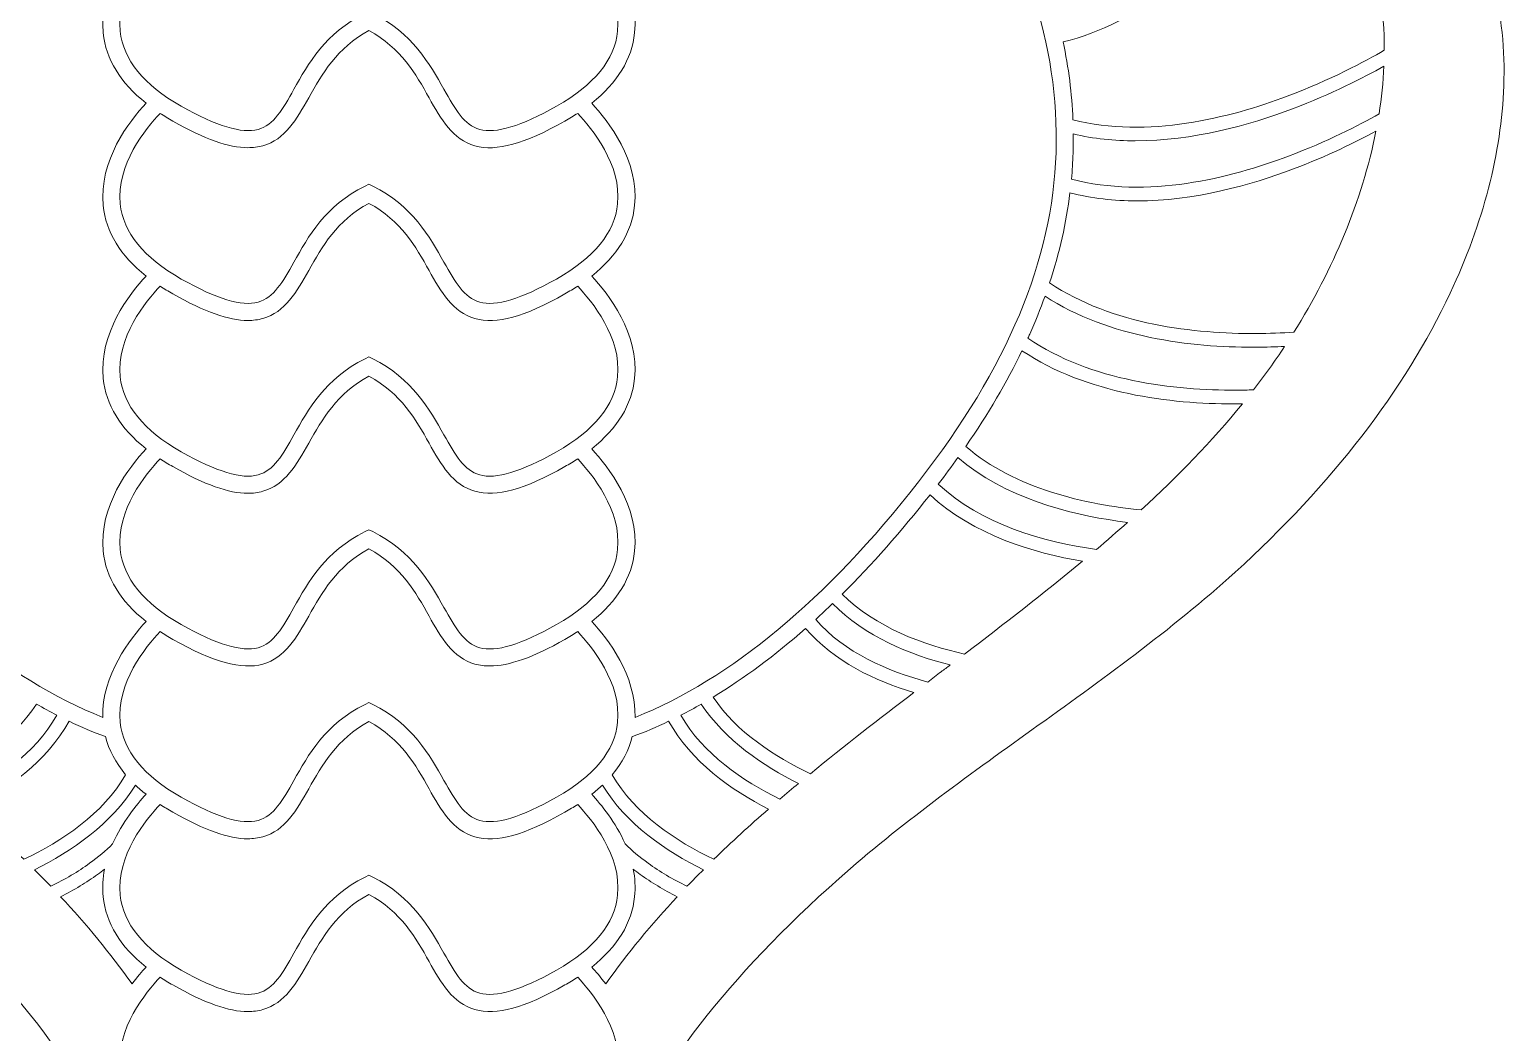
# Model space of a CAD drawing. Extents: x 705 to 2296, y -2914 to -85.
# Drawn here: x 1263 to 2296, y -1448 to -747 of the extents above; entities that cross this region are included whole.
import ezdxf

# ---------------------------------------------------------------- set-up
doc = ezdxf.new("R2010")
doc.units = 0
doc.header["$MEASUREMENT"] = 0
doc.layers.add('Layer 1', color=7, linetype='Continuous')

# ---------------------------------------------------------------- blocks, each defined once
blk = doc.blocks.new('block 2')
at = {"layer": 'Layer 1', "lineweight": 0}
for points, knots in [([(2257.7, -639.8), (2234.9, -597.8), (2201.2, -557.8), (2160.3, -523.9), (2075.6, -453.9), (1964.9, -394.1), (1840.3, -350.9), (1840.3, -350.9), (1840.3, -350.9), (1840.3, -350.9), (1839.9, -349), (1839.3, -346.9), (1838.6, -344.9), (1837.1, -340.3), (1834.4, -333.8), (1829, -329.2), (1828.3, -328.7), (1827.5, -328.1), (1826.8, -327.7), (1826.8, -327.7), (1826.8, -327.7), (1826.8, -327.7), (1828.3, -308.8), (1824.7, -289.4), (1816, -270), (1811.6, -260.1), (1804.2, -253.1), (1797.1, -246.4), (1791.3, -241), (1785.9, -235.9), (1782.3, -229.5), (1781.2, -227.6), (1780.3, -225.5), (1779.3, -223.4), (1778, -220.5), (1776.7, -217.6), (1774.9, -214.8), (1767.9, -203.5), (1756.4, -197.5), (1745.1, -194.2), (1745.1, -194.2), (1743.7, -192.2), (1743.7, -192.2), (1701.3, -127.6), (1637.1, -102.8), (1590.8, -93.4), (1549.9, -85.1), (1516.1, -86.8), (1504.2, -87.9), (1504.1, -87.8), (1504.1, -87.8), (1504.1, -87.7), (1504.1, -87.7), (1503.9, -87.9), (1503.9, -87.9), (1502.3, -88), (1501.2, -88.2), (1500.4, -88.2), (1499.7, -88.2), (1498.6, -88), (1497, -87.9), (1497, -87.9), (1496.8, -87.7), (1496.8, -87.7), (1496.8, -87.8), (1496.8, -87.8), (1496.7, -87.9), (1484.8, -86.8), (1451, -85.1), (1410.1, -93.4), (1363.8, -102.8), (1299.6, -127.6), (1257.2, -192.2), (1257.2, -192.2), (1255.8, -194.2), (1255.8, -194.2), (1244.5, -197.5), (1233, -203.5), (1226, -214.8), (1224.2, -217.6), (1222.9, -220.5), (1221.6, -223.4), (1220.6, -225.5), (1219.7, -227.6), (1218.6, -229.5), (1215, -235.9), (1209.6, -241), (1203.8, -246.4), (1196.7, -253.1), (1189.3, -260.1), (1184.9, -270), (1176.2, -289.4), (1172.6, -308.8), (1174.1, -327.7), (1174.1, -327.7), (1174.1, -327.7), (1174.1, -327.7), (1173.4, -328.1), (1172.6, -328.7), (1171.9, -329.2), (1166.5, -333.8), (1163.8, -340.3), (1162.3, -344.9), (1161.6, -346.9), (1161, -349), (1160.6, -350.9), (1160.6, -350.9), (1160.6, -350.9), (1160.6, -350.9), (1036, -394.1), (925.3, -453.9), (840.6, -523.9), (799.7, -557.8), (766, -597.8), (743.2, -639.8), (717.4, -687.2), (705.2, -736.5), (707.1, -786.2), (708.8, -833.1), (721.4, -881.9), (744.6, -931.2), (776.6, -999.2), (827.2, -1064.8), (895, -1126.3), (939.7, -1166.8), (989.2, -1202.2), (1037, -1236.5), (1082.4, -1269), (1129.3, -1302.6), (1171.8, -1340.4), (1249.4, -1409.2), (1300.8, -1475.6), (1329, -1543.4), (1325.1, -1549.5), (1321.5, -1556.3), (1318.9, -1563.7), (1317.5, -1563.6), (1315.9, -1563.5), (1314.3, -1563.5), (1308.4, -1563.5), (1302, -1564.6), (1300.3, -1570.4), (1299.8, -1572.1), (1299.8, -1573.6), (1299.7, -1575), (1299.7, -1575.3), (1299.7, -1575.6), (1299.7, -1576), (1299.5, -1579.7), (1298.1, -1583.6), (1295.6, -1587.7), (1288, -1600.1), (1276.3, -1610.9), (1265, -1621.4), (1265, -1621.4), (1260.9, -1625.2), (1260.9, -1625.2), (1250.6, -1634.7), (1239.9, -1644.6), (1227.9, -1651.3), (1224.5, -1653.1), (1220.4, -1657.5), (1220.1, -1667.5), (1219.4, -1692), (1241.3, -1736.3), (1260.8, -1751.2), (1242, -1787), (1219.5, -1838.1), (1200.2, -1904.9), (1175.4, -1991), (1160.8, -2086.1), (1156.6, -2187.7), (1153.1, -2272.7), (1157, -2362.5), (1168.2, -2455.8), (1163.7, -2459.1), (1158.7, -2462.3), (1152.9, -2465.4), (1126.5, -2479.9), (1097.9, -2485), (1072.3, -2479.9), (1038.1, -2473.1), (1010.9, -2453.4), (991.6, -2421.4), (955, -2360.7), (954.3, -2266.4), (972.6, -2204.6), (992.2, -2138.3), (1031.4, -2072.1), (1096, -1996), (1100.5, -1990.8), (1105, -1985.5), (1109.5, -1980.3), (1133.9, -1952.1), (1159.1, -1922.8), (1176.9, -1889.2), (1201.1, -1843.7), (1206.6, -1795.7), (1192.2, -1757.4), (1192.2, -1757.4), (1181.7, -1729.6), (1181.7, -1729.6), (1181.7, -1729.6), (1184.1, -1759.2), (1184.1, -1759.2), (1187, -1794.9), (1172.4, -1827.4), (1159.7, -1848.4), (1139.6, -1881.5), (1111.4, -1909.6), (1084.2, -1936.8), (1073, -1948.1), (1061.4, -1959.7), (1050.5, -1971.5), (986.2, -2041.2), (939.5, -2104.7), (907.7, -2165.8), (865, -2247.9), (849.5, -2326.2), (861.7, -2398.7), (881.5, -2516.1), (980.8, -2608.5), (1070.5, -2648.1), (1102.7, -2662.3), (1132.8, -2669.5), (1158.3, -2669.5), (1176.9, -2669.5), (1193, -2665.7), (1206, -2658.1), (1206, -2658.1), (1206, -2658.1), (1206, -2658.1), (1212.8, -2680), (1220.7, -2700.5), (1229.3, -2719.2), (1249.6, -2763), (1275.4, -2799.4), (1306, -2827.3), (1339.8, -2858.1), (1383.8, -2881.3), (1437, -2896.3), (1479.4, -2908.2), (1526.5, -2914.4), (1574.1, -2914.4), (1577.5, -2914.4), (1581, -2914.4), (1584.5, -2914.3), (1715.7, -2911.8), (1847.6, -2857), (1946.3, -2764.1), (1983.9, -2728.6), (2013.1, -2688.2), (2030.7, -2647.1), (2051, -2599.6), (2056.1, -2551.7), (2046.1, -2504.6), (2026.2, -2411.8), (1963.7, -2334.7), (1870, -2287.6), (1788.1, -2246.3), (1690.3, -2231.8), (1599.9, -2247.1), (1606.1, -2235.8), (1612.3, -2224.5), (1618.5, -2213.4), (1637.4, -2179.5), (1656.8, -2144.5), (1673.6, -2108.6), (1710.7, -2029.3), (1732.7, -1958.2), (1740.9, -1891), (1746, -1849.4), (1747.6, -1797.6), (1735.2, -1750.8), (1754.4, -1736.3), (1776, -1693.1), (1776, -1668.4), (1776, -1668), (1776, -1667.6), (1776, -1667.2), (1775.7, -1657.2), (1771.6, -1652.9), (1768.2, -1651), (1756.2, -1644.4), (1745.5, -1634.5), (1735.2, -1625), (1735.2, -1625), (1731.1, -1621.2), (1731.1, -1621.2), (1719.8, -1610.8), (1708.1, -1600), (1700.5, -1587.6), (1698, -1583.6), (1696.6, -1579.6), (1696.4, -1575.9), (1696.4, -1575.6), (1696.4, -1575.3), (1696.4, -1575), (1696.4, -1573.6), (1696.3, -1572), (1695.8, -1570.4), (1694.1, -1564.7), (1687.8, -1563.5), (1681.9, -1563.5), (1679.3, -1556.2), (1675.7, -1549.4), (1671.9, -1543.4), (1700.1, -1475.6), (1751.5, -1409.2), (1829.1, -1340.4), (1871.6, -1302.6), (1918.5, -1269), (1963.9, -1236.5), (2011.7, -1202.2), (2061.2, -1166.8), (2105.9, -1126.3), (2173.7, -1064.8), (2224.3, -999.2), (2256.3, -931.2), (2279.5, -881.9), (2292.1, -833.1), (2293.8, -786.2), (2295.7, -736.5), (2283.5, -687.2), (2257.7, -639.8)], [0, 0, 0, 0, 1, 1, 1, 2, 2, 2, 3, 3, 3, 4, 4, 4, 5, 5, 5, 6, 6, 6, 7, 7, 7, 8, 8, 8, 9, 9, 9, 10, 10, 10, 11, 11, 11, 12, 12, 12, 13, 13, 13, 14, 14, 14, 15, 15, 15, 16, 16, 16, 17, 17, 17, 18, 18, 18, 19, 19, 19, 20, 20, 20, 21, 21, 21, 22, 22, 22, 23, 23, 23, 24, 24, 24, 25, 25, 25, 26, 26, 26, 27, 27, 27, 28, 28, 28, 29, 29, 29, 30, 30, 30, 31, 31, 31, 32, 32, 32, 33, 33, 33, 34, 34, 34, 35, 35, 35, 36, 36, 36, 37, 37, 37, 38, 38, 38, 39, 39, 39, 40, 40, 40, 41, 41, 41, 42, 42, 42, 43, 43, 43, 44, 44, 44, 45, 45, 45, 46, 46, 46, 47, 47, 47, 48, 48, 48, 49, 49, 49, 50, 50, 50, 51, 51, 51, 52, 52, 52, 53, 53, 53, 54, 54, 54, 55, 55, 55, 56, 56, 56, 57, 57, 57, 58, 58, 58, 59, 59, 59, 60, 60, 60, 61, 61, 61, 62, 62, 62, 63, 63, 63, 64, 64, 64, 65, 65, 65, 66, 66, 66, 67, 67, 67, 68, 68, 68, 69, 69, 69, 70, 70, 70, 71, 71, 71, 72, 72, 72, 73, 73, 73, 74, 74, 74, 75, 75, 75, 76, 76, 76, 77, 77, 77, 78, 78, 78, 79, 79, 79, 80, 80, 80, 81, 81, 81, 82, 82, 82, 83, 83, 83, 84, 84, 84, 85, 85, 85, 86, 86, 86, 87, 87, 87, 88, 88, 88, 89, 89, 89, 90, 90, 90, 91, 91, 91, 92, 92, 92, 93, 93, 93, 94, 94, 94, 95, 95, 95, 96, 96, 96, 97, 97, 97, 98, 98, 98, 99, 99, 99, 100, 100, 100, 101, 101, 101, 102, 102, 102, 103, 103, 103, 104, 104, 104, 105, 105, 105, 106, 106, 106, 107, 107, 107, 108, 108, 108, 108]), ([(1314.4, -1227.7), (1247.3, -1200.9), (1180.7, -1145.6), (1116.3, -1063.1), (1054, -983.3), (1022.5, -908), (1020.1, -833), (1018.9, -795), (1024.6, -757.4), (1036.7, -721.7), (1036.7, -721.7), (1036.8, -721.7), (1036.8, -721.7), (1036.8, -721.7), (1037.1, -720.5), (1037.1, -720.5), (1050.1, -682.6), (1070.4, -646.9), (1097.2, -615.3), (1097.2, -615.3), (1097.3, -615.4), (1097.4, -615.4), (1097.4, -615.4), (1097.8, -614.6), (1097.8, -614.6), (1099.1, -613.1), (1100.4, -611.5), (1101.8, -610), (1145.2, -560.9), (1200.8, -520), (1258.6, -494.7), (1276.9, -519.2), (1304.1, -543.6), (1344.5, -557.2), (1333.5, -568.9), (1314.4, -593.6), (1314.4, -622.1), (1314.4, -624.2), (1314.5, -626.3), (1314.7, -628.5), (1316.6, -646.9), (1326.7, -663.4), (1344.7, -677.7), (1333, -690.2), (1311.5, -717.9), (1314.7, -749.3), (1316.6, -767.7), (1326.7, -784.1), (1344.7, -798.4), (1333, -810.9), (1311.5, -838.7), (1314.7, -870), (1316.6, -888.4), (1326.7, -904.9), (1344.7, -919.2), (1333, -931.7), (1311.5, -959.5), (1314.7, -990.8), (1316.6, -1009.2), (1326.7, -1025.7), (1344.7, -1040), (1333, -1052.5), (1311.5, -1080.2), (1314.7, -1111.6), (1316.6, -1130), (1326.7, -1146.4), (1344.7, -1160.7), (1333.6, -1172.6), (1313.6, -1198.3), (1314.4, -1227.7)], [0, 0, 0, 0, 1, 1, 1, 2, 2, 2, 3, 3, 3, 4, 4, 4, 5, 5, 5, 6, 6, 6, 7, 7, 7, 8, 8, 8, 9, 9, 9, 10, 10, 10, 11, 11, 11, 12, 12, 12, 13, 13, 13, 14, 14, 14, 15, 15, 15, 16, 16, 16, 17, 17, 17, 18, 18, 18, 19, 19, 19, 20, 20, 20, 21, 21, 21, 22, 22, 22, 23, 23, 23, 23]), ([(1656.2, -1160.7), (1674.2, -1146.4), (1684.3, -1130), (1686.2, -1111.6), (1689.4, -1080.2), (1667.9, -1052.5), (1656.2, -1040), (1674.2, -1025.7), (1684.3, -1009.2), (1686.2, -990.8), (1689.4, -959.4), (1667.9, -931.7), (1656.2, -919.2), (1674.2, -904.9), (1684.3, -888.4), (1686.2, -870), (1689.4, -838.7), (1667.9, -810.9), (1656.2, -798.4), (1674.2, -784.1), (1684.3, -767.7), (1686.2, -749.2), (1689.4, -717.9), (1667.9, -690.2), (1656.2, -677.7), (1674.2, -663.4), (1684.3, -646.9), (1686.2, -628.5), (1689.4, -597.3), (1668.2, -569.8), (1656.4, -557.2), (1676.6, -550.4), (1693.5, -540.9), (1707.6, -530), (1721.8, -519.2), (1733.1, -507), (1742.3, -494.7), (1800.1, -520), (1855.7, -560.9), (1899.1, -610), (1900.5, -611.5), (1901.8, -613.1), (1903.1, -614.6), (1903.1, -614.6), (1903.5, -615.4), (1903.5, -615.4), (1903.6, -615.4), (1903.7, -615.3), (1903.7, -615.3), (1930.5, -646.9), (1950.8, -682.6), (1963.8, -720.5), (1963.8, -720.5), (1964.1, -721.7), (1964.1, -721.7), (1964.1, -721.7), (1964.2, -721.7), (1964.2, -721.7), (1976.3, -757.4), (1982, -795), (1980.8, -833), (1978.4, -908), (1946.9, -983.3), (1884.6, -1063.1), (1820.2, -1145.6), (1753.6, -1200.9), (1686.5, -1227.7), (1687.3, -1198.3), (1667.3, -1172.6), (1656.2, -1160.7)], [0, 0, 0, 0, 1, 1, 1, 2, 2, 2, 3, 3, 3, 4, 4, 4, 5, 5, 5, 6, 6, 6, 7, 7, 7, 8, 8, 8, 9, 9, 9, 10, 10, 10, 11, 11, 11, 12, 12, 12, 13, 13, 13, 14, 14, 14, 15, 15, 15, 16, 16, 16, 17, 17, 17, 18, 18, 18, 19, 19, 19, 20, 20, 20, 21, 21, 21, 22, 22, 22, 23, 23, 23, 23]), ([(2142.4, -793.5), (2102.5, -808.6), (2044.7, -823.3), (1992.6, -810), (1991.9, -791.7), (1989.6, -773.5), (1985.7, -755.5), (2039.1, -743), (2083.1, -701.6), (2110.8, -668.8), (2132.7, -642.8), (2147.8, -618.6), (2154.6, -606.8), (2194.1, -652.4), (2210.6, -706), (2210.2, -761.4), (2197, -769.1), (2172.4, -782.2), (2142.4, -793.5)], [0, 0, 0, 0, 1, 1, 1, 2, 2, 2, 3, 3, 3, 4, 4, 4, 5, 5, 5, 6, 6, 6, 6]), ([(1631.6, -800.5), (1606.8, -814.5), (1589.2, -819.8), (1577.9, -816.7), (1566.9, -813.6), (1560.8, -802.6), (1552.9, -788.7), (1543.1, -771.1), (1530.7, -749.2), (1503.1, -735.6), (1503.1, -735.6), (1500.4, -734.3), (1500.4, -734.3), (1500.4, -734.3), (1497.8, -735.6), (1497.8, -735.6), (1470.2, -749.2), (1457.8, -771.1), (1448, -788.7), (1440.1, -802.6), (1434, -813.6), (1423, -816.7), (1411.7, -819.8), (1394.1, -814.5), (1369.3, -800.5), (1343, -785.6), (1328.6, -768), (1326.6, -748.1), (1323.7, -720.7), (1344.5, -695.2), (1354.5, -684.7), (1357.3, -686.6), (1360.3, -688.4), (1363.4, -690.1), (1385.7, -702.7), (1402.4, -708.7), (1415.8, -708.7), (1419.5, -708.7), (1423, -708.3), (1426.3, -707.4), (1441.9, -703), (1449.9, -688.8), (1458.4, -673.8), (1467.6, -657.4), (1478, -638.9), (1500.4, -626.9), (1522.9, -638.9), (1533.3, -657.4), (1542.5, -673.8), (1551, -688.8), (1559, -703), (1574.6, -707.4), (1589.6, -711.6), (1609, -706.2), (1637.5, -690.1), (1640.6, -688.4), (1643.5, -686.6), (1646.4, -684.7), (1656.3, -695.2), (1677.2, -720.7), (1674.3, -748.1), (1672.3, -768), (1657.9, -785.6), (1631.6, -800.5)], [0, 0, 0, 0, 1, 1, 1, 2, 2, 2, 3, 3, 3, 4, 4, 4, 5, 5, 5, 6, 6, 6, 7, 7, 7, 8, 8, 8, 9, 9, 9, 10, 10, 10, 11, 11, 11, 12, 12, 12, 13, 13, 13, 14, 14, 14, 15, 15, 15, 16, 16, 16, 17, 17, 17, 18, 18, 18, 19, 19, 19, 20, 20, 20, 21, 21, 21, 21]), ([(1631.6, -921.3), (1606.8, -935.3), (1589.2, -940.6), (1577.9, -937.4), (1566.9, -934.4), (1560.8, -923.4), (1552.9, -909.5), (1543.1, -891.9), (1530.7, -870), (1503.1, -856.3), (1503.1, -856.3), (1500.4, -855), (1500.4, -855), (1500.4, -855), (1497.8, -856.3), (1497.8, -856.3), (1470.2, -870), (1457.8, -891.9), (1448, -909.5), (1440.1, -923.4), (1434, -934.4), (1423, -937.4), (1411.7, -940.6), (1394.1, -935.3), (1369.3, -921.3), (1343, -906.4), (1328.6, -888.8), (1326.6, -868.8), (1323.7, -841.5), (1344.5, -816), (1354.5, -805.5), (1357.3, -807.3), (1360.3, -809.1), (1363.4, -810.9), (1385.7, -823.5), (1402.4, -829.5), (1415.8, -829.5), (1419.5, -829.5), (1423, -829), (1426.3, -828.2), (1441.9, -823.8), (1449.9, -809.6), (1458.4, -794.6), (1467.6, -778.2), (1478, -759.7), (1500.4, -747.6), (1522.9, -759.7), (1533.3, -778.2), (1542.5, -794.6), (1551, -809.6), (1559, -823.8), (1574.6, -828.2), (1589.6, -832.3), (1609, -827), (1637.5, -810.9), (1640.6, -809.1), (1643.5, -807.3), (1646.4, -805.5), (1656.3, -816), (1677.2, -841.5), (1674.3, -868.8), (1672.3, -888.8), (1657.9, -906.4), (1631.6, -921.3)], [0, 0, 0, 0, 1, 1, 1, 2, 2, 2, 3, 3, 3, 4, 4, 4, 5, 5, 5, 6, 6, 6, 7, 7, 7, 8, 8, 8, 9, 9, 9, 10, 10, 10, 11, 11, 11, 12, 12, 12, 13, 13, 13, 14, 14, 14, 15, 15, 15, 16, 16, 16, 17, 17, 17, 18, 18, 18, 19, 19, 19, 20, 20, 20, 21, 21, 21, 21]), ([(2206.6, -805.9), (2192.6, -813.7), (2170.1, -825.3), (2143.3, -835.4), (2102.9, -850.7), (2044.1, -865.6), (1991.6, -851.4), (1992.1, -845.4), (1992.5, -839.4), (1992.7, -833.4), (1992.9, -828.9), (1992.9, -824.4), (1992.8, -819.9), (2007.1, -823.3), (2021.7, -824.7), (2036.2, -824.7), (2076.5, -824.7), (2116.1, -813.7), (2146, -802.4), (2173.3, -792.1), (2195.8, -780.5), (2210, -772.6), (2209.5, -783.7), (2208.3, -794.8), (2206.6, -805.9)], [0, 0, 0, 0, 1, 1, 1, 2, 2, 2, 3, 3, 3, 4, 4, 4, 5, 5, 5, 6, 6, 6, 7, 7, 7, 8, 8, 8, 8]), ([(2147, -958.5), (2138.7, -959), (2129.8, -959.4), (2120.5, -959.4), (2078.4, -959.6), (2020.2, -953.5), (1976.3, -924), (1983.2, -903), (1988, -882), (1990.5, -861), (2005.8, -865), (2021.5, -866.7), (2037.1, -866.7), (2077.4, -866.7), (2117, -855.6), (2146.9, -844.3), (2170.3, -835.4), (2190.3, -825.6), (2204.4, -818), (2194.9, -866.5), (2174.4, -914.7), (2147, -958.5)], [0, 0, 0, 0, 1, 1, 1, 2, 2, 2, 3, 3, 3, 4, 4, 4, 5, 5, 5, 6, 6, 6, 7, 7, 7, 7]), ([(1631.6, -1042.1), (1606.8, -1056.1), (1589.2, -1061.4), (1577.9, -1058.2), (1566.9, -1055.2), (1560.8, -1044.2), (1552.9, -1030.3), (1543.1, -1012.7), (1530.7, -990.7), (1503.1, -977.1), (1503.1, -977.1), (1500.4, -975.8), (1500.4, -975.8), (1500.4, -975.8), (1497.8, -977.1), (1497.8, -977.1), (1470.2, -990.7), (1457.8, -1012.7), (1448, -1030.3), (1440.1, -1044.2), (1434, -1055.2), (1423, -1058.2), (1411.7, -1061.4), (1394.1, -1056.1), (1369.3, -1042.1), (1343, -1027.2), (1328.6, -1009.5), (1326.6, -989.6), (1323.7, -962.3), (1344.5, -936.8), (1354.5, -926.3), (1357.3, -928.1), (1360.3, -929.9), (1363.4, -931.7), (1385.7, -944.3), (1402.4, -950.3), (1415.8, -950.3), (1419.5, -950.3), (1423, -949.8), (1426.3, -948.9), (1441.9, -944.5), (1449.9, -930.4), (1458.4, -915.3), (1467.6, -898.9), (1478, -880.4), (1500.4, -868.4), (1522.9, -880.4), (1533.3, -898.9), (1542.5, -915.3), (1551, -930.4), (1559, -944.5), (1574.6, -948.9), (1589.6, -953.1), (1609, -947.8), (1637.5, -931.7), (1640.6, -929.9), (1643.5, -928.1), (1646.4, -926.2), (1656.3, -936.8), (1677.2, -962.3), (1674.3, -989.6), (1672.3, -1009.5), (1657.9, -1027.2), (1631.6, -1042.1)], [0, 0, 0, 0, 1, 1, 1, 2, 2, 2, 3, 3, 3, 4, 4, 4, 5, 5, 5, 6, 6, 6, 7, 7, 7, 8, 8, 8, 9, 9, 9, 10, 10, 10, 11, 11, 11, 12, 12, 12, 13, 13, 13, 14, 14, 14, 15, 15, 15, 16, 16, 16, 17, 17, 17, 18, 18, 18, 19, 19, 19, 20, 20, 20, 21, 21, 21, 21]), ([(2118.8, -998.8), (2114.9, -998.9), (2110.9, -999), (2106.8, -999), (2064.2, -999.2), (2005.2, -992.9), (1961.1, -962.6), (1961.6, -961.7), (1962, -960.8), (1962.4, -959.9), (1966.3, -951.1), (1969.9, -942.2), (1973.1, -933.3), (2018, -962.5), (2075.9, -969), (2118.6, -969), (2119.3, -969), (2120.1, -969), (2120.8, -969), (2127.6, -968.9), (2134.2, -968.7), (2140.6, -968.4), (2133.7, -978.9), (2126.4, -989), (2118.8, -998.8)], [0, 0, 0, 0, 1, 1, 1, 2, 2, 2, 3, 3, 3, 4, 4, 4, 5, 5, 5, 6, 6, 6, 7, 7, 7, 8, 8, 8, 8]), ([(2040.4, -1082.7), (2002.2, -1079), (1951.9, -1068.1), (1917.7, -1038.3), (1933.4, -1015.6), (1946.4, -993.4), (1957, -971.4), (2002.3, -1001.8), (2061.4, -1008.6), (2104.8, -1008.6), (2105.6, -1008.6), (2106.3, -1008.6), (2107, -1008.5), (2108.4, -1008.5), (2109.7, -1008.5), (2111.1, -1008.5), (2089.6, -1034.9), (2065.7, -1059.4), (2040.4, -1082.7)], [0, 0, 0, 0, 1, 1, 1, 2, 2, 2, 3, 3, 3, 4, 4, 4, 5, 5, 5, 6, 6, 6, 6]), ([(1674.3, -1110.4), (1672.3, -1130.3), (1657.9, -1148), (1631.6, -1162.8), (1606.8, -1176.9), (1589.2, -1182.2), (1577.9, -1179), (1566.9, -1175.9), (1560.8, -1164.9), (1552.9, -1151), (1543.1, -1133.4), (1530.7, -1111.5), (1503.1, -1097.9), (1503.1, -1097.9), (1500.4, -1096.6), (1500.4, -1096.6), (1500.4, -1096.6), (1497.8, -1097.9), (1497.8, -1097.9), (1470.2, -1111.5), (1457.8, -1133.4), (1448, -1151), (1440.1, -1164.9), (1434, -1175.9), (1423, -1179), (1411.7, -1182.1), (1394.1, -1176.9), (1369.3, -1162.8), (1343, -1148), (1328.6, -1130.3), (1326.6, -1110.4), (1323.7, -1083), (1344.5, -1057.5), (1354.5, -1047), (1357.3, -1048.9), (1360.3, -1050.7), (1363.4, -1052.4), (1385.7, -1065.1), (1402.4, -1071.1), (1415.8, -1071.1), (1419.5, -1071.1), (1423, -1070.6), (1426.3, -1069.7), (1441.9, -1065.3), (1449.9, -1051.1), (1458.4, -1036.1), (1467.6, -1019.7), (1478, -1001.2), (1500.4, -989.2), (1522.9, -1001.2), (1533.3, -1019.7), (1542.5, -1036.1), (1551, -1051.1), (1559, -1065.3), (1574.6, -1069.7), (1589.6, -1073.9), (1609, -1068.5), (1637.5, -1052.4), (1640.6, -1050.7), (1643.5, -1048.9), (1646.4, -1047), (1656.3, -1057.5), (1677.2, -1083), (1674.3, -1110.4)], [0, 0, 0, 0, 1, 1, 1, 2, 2, 2, 3, 3, 3, 4, 4, 4, 5, 5, 5, 6, 6, 6, 7, 7, 7, 8, 8, 8, 9, 9, 9, 10, 10, 10, 11, 11, 11, 12, 12, 12, 13, 13, 13, 14, 14, 14, 15, 15, 15, 16, 16, 16, 17, 17, 17, 18, 18, 18, 19, 19, 19, 20, 20, 20, 21, 21, 21, 21]), ([(2009, -1110.4), (1972.1, -1105.1), (1928.3, -1092.7), (1898.5, -1064.6), (1903.3, -1058.4), (1907.8, -1052.2), (1912.1, -1046.1), (1944.9, -1074.2), (1990.2, -1085.7), (2023.8, -1090.5), (2026.2, -1090.8), (2028.5, -1091.1), (2030.8, -1091.4), (2023.6, -1097.8), (2016.4, -1104.1), (2009, -1110.4)], [0, 0, 0, 0, 1, 1, 1, 2, 2, 2, 3, 3, 3, 4, 4, 4, 5, 5, 5, 5]), ([(1916.8, -1183.5), (1888.6, -1177.1), (1854.3, -1164.9), (1831.4, -1141.5), (1852.1, -1121), (1872.5, -1097.8), (1892.7, -1072.1), (1922.8, -1100.2), (1965.4, -1112.9), (1999.2, -1118.6), (1972.3, -1141), (1944.5, -1162.4), (1916.8, -1183.5)], [0, 0, 0, 0, 1, 1, 1, 2, 2, 2, 3, 3, 3, 4, 4, 4, 4]), ([(1631.6, -1283.6), (1606.8, -1297.6), (1589.2, -1302.9), (1577.9, -1299.7), (1566.9, -1296.7), (1560.8, -1285.7), (1552.9, -1271.8), (1543.1, -1254.2), (1530.7, -1232.3), (1503.1, -1218.7), (1503.1, -1218.7), (1500.4, -1217.4), (1500.4, -1217.4), (1500.4, -1217.4), (1497.8, -1218.7), (1497.8, -1218.7), (1470.2, -1232.3), (1457.8, -1254.2), (1448, -1271.8), (1440.1, -1285.7), (1434, -1296.7), (1423, -1299.7), (1411.7, -1302.9), (1394.1, -1297.6), (1369.3, -1283.6), (1343, -1268.7), (1328.6, -1251.1), (1326.6, -1231.2), (1323.7, -1203.8), (1344.5, -1178.3), (1354.5, -1167.8), (1357.3, -1169.7), (1360.3, -1171.5), (1363.4, -1173.2), (1391.9, -1189.3), (1411.3, -1194.6), (1426.3, -1190.5), (1441.9, -1186.1), (1449.9, -1171.9), (1458.4, -1156.9), (1467.6, -1140.5), (1478, -1122), (1500.4, -1109.9), (1522.9, -1122), (1533.3, -1140.5), (1542.5, -1156.9), (1551, -1171.9), (1559, -1186.1), (1574.6, -1190.5), (1577.9, -1191.4), (1581.4, -1191.8), (1585.1, -1191.8), (1598.4, -1191.8), (1615.2, -1185.8), (1637.5, -1173.2), (1640.6, -1171.5), (1643.5, -1169.7), (1646.4, -1167.8), (1656.3, -1178.3), (1677.2, -1203.8), (1674.3, -1231.2), (1672.3, -1251.1), (1657.9, -1268.7), (1631.6, -1283.6)], [0, 0, 0, 0, 1, 1, 1, 2, 2, 2, 3, 3, 3, 4, 4, 4, 5, 5, 5, 6, 6, 6, 7, 7, 7, 8, 8, 8, 9, 9, 9, 10, 10, 10, 11, 11, 11, 12, 12, 12, 13, 13, 13, 14, 14, 14, 15, 15, 15, 16, 16, 16, 17, 17, 17, 18, 18, 18, 19, 19, 19, 20, 20, 20, 21, 21, 21, 21]), ([(1900.5, -1195.8), (1897.4, -1198.2), (1894.2, -1200.6), (1891.1, -1203), (1863.5, -1195.6), (1832.7, -1182.5), (1812.8, -1159.3), (1816.7, -1155.7), (1820.7, -1152), (1824.6, -1148.2), (1847, -1171.2), (1879, -1184), (1906.8, -1191.1), (1904.7, -1192.7), (1902.6, -1194.3), (1900.5, -1195.8)], [0, 0, 0, 0, 1, 1, 1, 2, 2, 2, 3, 3, 3, 4, 4, 4, 5, 5, 5, 5]), ([(1809.1, -1267.1), (1784.5, -1255.4), (1757.4, -1238.1), (1741.1, -1213.6), (1762.7, -1200.4), (1784.3, -1184.5), (1805.7, -1165.6), (1825.5, -1188.6), (1854.4, -1202.3), (1881.4, -1210.4), (1857.1, -1228.8), (1832.8, -1247.6), (1809.1, -1267.1)], [0, 0, 0, 0, 1, 1, 1, 2, 2, 2, 3, 3, 3, 4, 4, 4, 4]), ([(1200.1, -1273.9), (1224.8, -1261.7), (1251.4, -1243.7), (1268.1, -1218.4), (1272.8, -1221.2), (1277.6, -1223.8), (1282.3, -1226.2), (1267.2, -1253.2), (1239, -1272.2), (1213.1, -1284.9), (1208.8, -1281.2), (1204.4, -1277.5), (1200.1, -1273.9)], [0, 0, 0, 0, 1, 1, 1, 2, 2, 2, 3, 3, 3, 4, 4, 4, 4]), ([(1787.8, -1284.9), (1761.9, -1272.2), (1733.7, -1253.2), (1718.6, -1226.2), (1723.3, -1223.8), (1728.1, -1221.2), (1732.8, -1218.4), (1749.5, -1243.7), (1776.1, -1261.7), (1800.8, -1273.9), (1796.5, -1277.5), (1792.1, -1281.2), (1787.8, -1284.9)], [0, 0, 0, 0, 1, 1, 1, 2, 2, 2, 3, 3, 3, 4, 4, 4, 4]), ([(1221.1, -1291.8), (1247.4, -1278.5), (1275.3, -1258.6), (1290.9, -1230.4), (1299.3, -1234.5), (1307.8, -1238.1), (1316.2, -1241.2), (1316.2, -1241.2), (1316.2, -1241.1), (1316.2, -1241.1), (1318.7, -1250.6), (1323.4, -1259.5), (1330.4, -1267.8), (1314.8, -1295.2), (1285.6, -1314.4), (1259.3, -1326.9), (1246.9, -1314.8), (1234.1, -1303.2), (1221.1, -1291.8)], [0, 0, 0, 0, 1, 1, 1, 2, 2, 2, 3, 3, 3, 4, 4, 4, 5, 5, 5, 6, 6, 6, 6]), ([(1674.3, -1351.9), (1672.3, -1371.9), (1657.9, -1389.5), (1631.6, -1404.4), (1606.8, -1418.4), (1589.2, -1423.7), (1577.9, -1420.5), (1566.9, -1417.5), (1560.8, -1406.5), (1552.9, -1392.6), (1543.1, -1375), (1530.7, -1353.1), (1503.1, -1339.4), (1503.1, -1339.4), (1500.4, -1338.1), (1500.4, -1338.1), (1500.4, -1338.1), (1497.8, -1339.4), (1497.8, -1339.4), (1470.2, -1353.1), (1457.8, -1375), (1448, -1392.6), (1440.1, -1406.5), (1434, -1417.5), (1423, -1420.5), (1411.7, -1423.7), (1394.1, -1418.4), (1369.3, -1404.4), (1343, -1389.5), (1328.6, -1371.9), (1326.6, -1351.9), (1323.7, -1324.6), (1344.5, -1299.1), (1354.5, -1288.6), (1357.3, -1290.4), (1360.3, -1292.2), (1363.4, -1294), (1385.7, -1306.6), (1402.4, -1312.6), (1415.8, -1312.6), (1419.5, -1312.6), (1423, -1312.1), (1426.3, -1311.2), (1441.9, -1306.9), (1449.9, -1292.7), (1458.4, -1277.6), (1467.6, -1261.3), (1478, -1242.8), (1500.4, -1230.7), (1522.9, -1242.8), (1533.3, -1261.3), (1542.5, -1277.6), (1551, -1292.7), (1559, -1306.9), (1574.6, -1311.2), (1589.6, -1315.4), (1609, -1310.1), (1637.5, -1294), (1640.6, -1292.2), (1643.5, -1290.4), (1646.4, -1288.6), (1656.3, -1299.1), (1677.2, -1324.6), (1674.3, -1351.9)], [0, 0, 0, 0, 1, 1, 1, 2, 2, 2, 3, 3, 3, 4, 4, 4, 5, 5, 5, 6, 6, 6, 7, 7, 7, 8, 8, 8, 9, 9, 9, 10, 10, 10, 11, 11, 11, 12, 12, 12, 13, 13, 13, 14, 14, 14, 15, 15, 15, 16, 16, 16, 17, 17, 17, 18, 18, 18, 19, 19, 19, 20, 20, 20, 21, 21, 21, 21]), ([(1741.6, -1326.9), (1715.3, -1314.4), (1686.1, -1295.2), (1670.5, -1267.8), (1677.5, -1259.5), (1682.2, -1250.6), (1684.6, -1241.1), (1684.6, -1241.1), (1684.7, -1241.2), (1684.7, -1241.2), (1693.1, -1238.1), (1701.6, -1234.5), (1710, -1230.4), (1725.6, -1258.6), (1753.5, -1278.5), (1779.8, -1291.8), (1766.8, -1303.2), (1754, -1314.8), (1741.6, -1326.9)], [0, 0, 0, 0, 1, 1, 1, 2, 2, 2, 3, 3, 3, 4, 4, 4, 5, 5, 5, 6, 6, 6, 6]), ([(1266.6, -1334.2), (1292.6, -1321.4), (1320.7, -1302.3), (1337.2, -1275), (1339.5, -1277.2), (1342, -1279.4), (1344.7, -1281.5), (1338, -1288.7), (1328, -1301), (1321.3, -1316.1), (1316.6, -1320.9), (1311.2, -1325.4), (1305.2, -1329.7), (1297.2, -1335.5), (1288.1, -1340.9), (1278.1, -1345.8), (1274.3, -1341.9), (1270.5, -1338), (1266.6, -1334.2)], [0, 0, 0, 0, 1, 1, 1, 2, 2, 2, 3, 3, 3, 4, 4, 4, 5, 5, 5, 6, 6, 6, 6]), ([(1722.8, -1345.8), (1712.8, -1340.9), (1703.7, -1335.5), (1695.7, -1329.7), (1689.7, -1325.4), (1684.3, -1320.9), (1679.6, -1316.1), (1672.9, -1301), (1662.9, -1288.7), (1656.2, -1281.5), (1658.9, -1279.4), (1661.4, -1277.2), (1663.7, -1275), (1680.2, -1302.3), (1708.3, -1321.4), (1734.3, -1334.2), (1730.4, -1338), (1726.6, -1341.9), (1722.8, -1345.8)], [0, 0, 0, 0, 1, 1, 1, 2, 2, 2, 3, 3, 3, 4, 4, 4, 5, 5, 5, 6, 6, 6, 6]), ([(1310.8, -1337.5), (1312.4, -1336.3), (1314.1, -1335), (1315.7, -1333.8), (1314.4, -1340), (1314, -1346.5), (1314.7, -1353.1), (1316.6, -1371.5), (1326.7, -1388), (1344.7, -1402.3), (1341.9, -1405.4), (1338.4, -1409.3), (1334.9, -1414), (1319.6, -1392.5), (1302.8, -1372.3), (1284.9, -1353.1), (1294.4, -1348.3), (1303.1, -1343), (1310.8, -1337.5)], [0, 0, 0, 0, 1, 1, 1, 2, 2, 2, 3, 3, 3, 4, 4, 4, 5, 5, 5, 6, 6, 6, 6]), ([(1666, -1414), (1662.5, -1409.3), (1659, -1405.4), (1656.2, -1402.3), (1674.2, -1388), (1684.3, -1371.5), (1686.2, -1353.1), (1686.9, -1346.5), (1686.5, -1340), (1685.2, -1333.8), (1686.8, -1335), (1688.5, -1336.3), (1690.1, -1337.5), (1697.8, -1343), (1706.5, -1348.3), (1716, -1353.1), (1698.1, -1372.3), (1681.3, -1392.5), (1666, -1414)], [0, 0, 0, 0, 1, 1, 1, 2, 2, 2, 3, 3, 3, 4, 4, 4, 5, 5, 5, 6, 6, 6, 6]), ([(1674.3, -1472.7), (1672.3, -1492.6), (1657.9, -1510.3), (1631.6, -1525.2), (1606.8, -1539.2), (1589.2, -1544.5), (1577.9, -1541.3), (1566.9, -1538.3), (1560.8, -1527.3), (1552.9, -1513.4), (1543.1, -1495.7), (1530.7, -1473.8), (1503.1, -1460.2), (1503.1, -1460.2), (1500.4, -1458.9), (1500.4, -1458.9), (1500.4, -1458.9), (1497.8, -1460.2), (1497.8, -1460.2), (1470.2, -1473.8), (1457.8, -1495.7), (1448, -1513.4), (1440.1, -1527.3), (1434, -1538.3), (1423, -1541.3), (1411.7, -1544.5), (1394.1, -1539.2), (1369.3, -1525.2), (1343, -1510.3), (1328.6, -1492.6), (1326.6, -1472.7), (1323.7, -1445.4), (1344.5, -1419.9), (1354.5, -1409.4), (1357.3, -1411.2), (1360.3, -1413), (1363.4, -1414.8), (1385.7, -1427.4), (1402.4, -1433.4), (1415.8, -1433.4), (1419.5, -1433.4), (1423, -1432.9), (1426.3, -1432), (1441.9, -1427.6), (1449.9, -1413.4), (1458.4, -1398.4), (1467.6, -1382), (1478, -1363.5), (1500.4, -1351.5), (1522.9, -1363.5), (1533.3, -1382), (1542.5, -1398.4), (1551, -1413.4), (1559, -1427.6), (1574.6, -1432), (1589.6, -1436.2), (1609, -1430.9), (1637.5, -1414.8), (1640.6, -1413), (1643.5, -1411.2), (1646.4, -1409.4), (1656.3, -1419.9), (1677.2, -1445.4), (1674.3, -1472.7)], [0, 0, 0, 0, 1, 1, 1, 2, 2, 2, 3, 3, 3, 4, 4, 4, 5, 5, 5, 6, 6, 6, 7, 7, 7, 8, 8, 8, 9, 9, 9, 10, 10, 10, 11, 11, 11, 12, 12, 12, 13, 13, 13, 14, 14, 14, 15, 15, 15, 16, 16, 16, 17, 17, 17, 18, 18, 18, 19, 19, 19, 20, 20, 20, 21, 21, 21, 21])]:
    blk.add_open_spline(points, degree=3, knots=knots, dxfattribs=at)

msp = doc.modelspace()

# ---------------------------------------------------------------- block references
at = {"layer": 'Layer 1'}
msp.add_blockref('block 2', (0, 0), dxfattribs=at)

doc.saveas('drawing.dxf')
